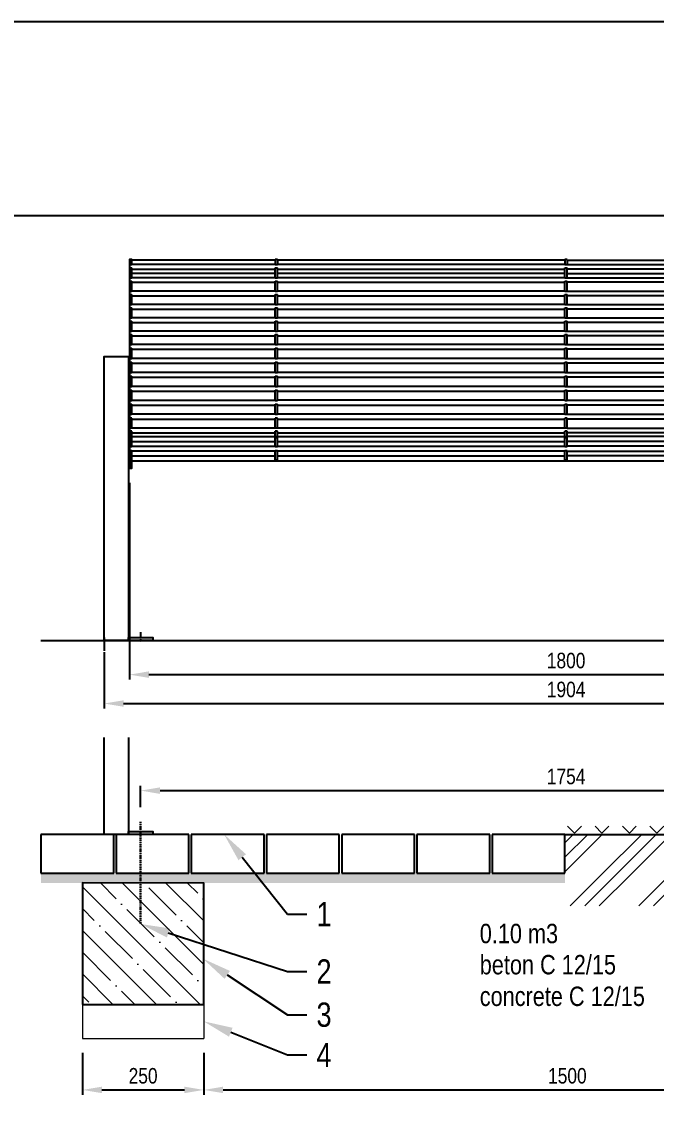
# Model space of a CAD drawing. Header units: millimetres. Extents: x 11004 to 16944, y 3085 to 7285.
# Drawn here: x 12436 to 13743, y 5032 to 7285 of the extents above; entities that cross this region are included whole.
import ezdxf
from ezdxf import colors
from ezdxf.entities.mleader import LeaderData, LeaderLine
from ezdxf.math import Vec2, Vec3

# ---------------------------------------------------------------- set-up
doc = ezdxf.new("R2010")
doc.units = ezdxf.units.MM
doc.header["$LTSCALE"] = 0.3
doc.linetypes.add('DashDot', pattern=[15, 9, -3, 0, -3])
doc.layers.add('Nekreslit', color=6, linetype='Continuous', plot=False)
doc.layers.add('SRAFY', color=251, linetype='Continuous', lineweight=13)
doc.styles.add('SEACAD_Arial', font='arial.ttf', dxfattribs={"width": 0.8})
doc.dimstyles.new('ISO-25', dxfattribs={"dimtxt": 1.6, "dimasz": 2, "dimexe": 0.5, "dimexo": 1.5, "dimtad": 1, "dimdec": 0, "dimtxsty": 'SEACAD_Arial', "dimcen": 2, "dimadec": 0, "dimazin": 0, "dimtfac": 1, "dimtdec": 0, "dimtmove": 0, "dimatfit": 3, "dimfxl": 1, "dimarcsym": 0})

# ---------------------------------------------------------------- blocks, each defined once
blk = doc.blocks.new('*D136')
at = {"color": 0, "lineweight": -2, "transparency": 16777216}
for p, q in [((12680.9, 5666.5), (12680.9, 5710.7)), ((14434.9, 5666.5), (14434.9, 5710.7)), ((12720.9, 5700.7), (14394.9, 5700.7))]:
    blk.add_line(p, q, dxfattribs=at)
at = {"color": 0, "transparency": 16777216}
for points in [[(12720.9, 5707.4), (12720.9, 5694), (12680.9, 5700.7)], [(14394.9, 5707.4), (14394.9, 5694), (14434.9, 5700.7)]]:
    blk.add_solid(points, dxfattribs=at)
at = {"layer": 'Defpoints', "color": 0, "transparency": 16777216}
for p in [(14434.9, 5700.7), (12680.9, 5636.5), (14434.9, 5636.5)]:
    blk.add_point(p, dxfattribs=at)
at = {"color": 0, "transparency": 16777216, "insert": (13557.9, 5729.6), "char_height": 32, "attachment_point": 5, "style": 'SEACAD_Arial'}
blk.add_mtext('1754', dxfattribs=at)
blk = doc.blocks.new('*D140')
at = {"color": 0, "lineweight": -2, "transparency": 16777216}
for p, q in [((12561, 5160.1), (12561, 5073.8)), ((12811, 5160.1), (12811, 5073.8)), ((12601, 5083.8), (12771, 5083.8))]:
    blk.add_line(p, q, dxfattribs=at)
at = {"color": 0, "transparency": 16777216}
for points in [[(12601, 5090.5), (12601, 5077.1), (12561, 5083.8)], [(12771, 5090.5), (12771, 5077.1), (12811, 5083.8)]]:
    blk.add_solid(points, dxfattribs=at)
at = {"layer": 'Defpoints', "color": 0, "transparency": 16777216}
for p in [(12561, 5190.1), (12811, 5190.1), (12811, 5083.8)]:
    blk.add_point(p, dxfattribs=at)
at = {"color": 0, "transparency": 16777216, "insert": (12686, 5112.7), "char_height": 32, "attachment_point": 5, "style": 'SEACAD_Arial'}
blk.add_mtext('250', dxfattribs=at)
blk = doc.blocks.new('*D142')
at = {"color": 0, "lineweight": -2, "transparency": 16777216}
for p, q in [((12811, 5160.1), (12811, 5073.8)), ((14310, 5160.1), (14310, 5073.8)), ((12851, 5083.8), (14270, 5083.8))]:
    blk.add_line(p, q, dxfattribs=at)
at = {"color": 0, "transparency": 16777216}
for points in [[(12851, 5090.5), (12851, 5077.1), (12811, 5083.8)], [(14270, 5090.5), (14270, 5077.1), (14310, 5083.8)]]:
    blk.add_solid(points, dxfattribs=at)
at = {"layer": 'Defpoints', "color": 0, "transparency": 16777216}
for p in [(12811, 5190.1), (14310, 5190.1), (14310, 5083.8)]:
    blk.add_point(p, dxfattribs=at)
at = {"color": 0, "transparency": 16777216, "insert": (13560.5, 5112.7), "char_height": 32, "attachment_point": 5, "style": 'SEACAD_Arial'}
blk.add_mtext('1500', dxfattribs=at)
blk = doc.blocks.new('*D144')
at = {"color": 0, "lineweight": -2, "transparency": 16777216}
for p, q in [((12605.9, 5986.4), (12605.9, 5870.2)), ((14509.9, 5980.4), (14509.9, 5870.2)), ((12645.9, 5880.2), (14469.9, 5880.2))]:
    blk.add_line(p, q, dxfattribs=at)
at = {"color": 0, "transparency": 16777216}
for points in [[(12645.9, 5886.9), (12645.9, 5873.5), (12605.9, 5880.2)], [(14469.9, 5886.9), (14469.9, 5873.5), (14509.9, 5880.2)]]:
    blk.add_solid(points, dxfattribs=at)
at = {"layer": 'Defpoints', "color": 0, "transparency": 16777216}
for p in [(12605.9, 6016.4), (14509.9, 6010.4), (14509.9, 5880.2)]:
    blk.add_point(p, dxfattribs=at)
at = {"color": 0, "transparency": 16777216, "insert": (13557.9, 5909), "char_height": 32, "attachment_point": 5, "style": 'SEACAD_Arial'}
blk.add_mtext('1904', dxfattribs=at)
blk = doc.blocks.new('*D148')
at = {"color": 0, "lineweight": -2, "transparency": 16777216}
for p, q in [((12657.9, 6335.2), (12657.9, 5929.8)), ((14457.9, 6335.2), (14457.9, 5929.8)), ((12697.9, 5939.8), (14417.9, 5939.8))]:
    blk.add_line(p, q, dxfattribs=at)
at = {"color": 0, "transparency": 16777216}
for points in [[(12697.9, 5946.5), (12697.9, 5933.1), (12657.9, 5939.8)], [(14417.9, 5946.5), (14417.9, 5933.1), (14457.9, 5939.8)]]:
    blk.add_solid(points, dxfattribs=at)
at = {"layer": 'Defpoints', "color": 0, "transparency": 16777216}
for p in [(12657.9, 6365.2), (14457.9, 6365.2), (14457.9, 5939.8)]:
    blk.add_point(p, dxfattribs=at)
at = {"color": 0, "transparency": 16777216, "insert": (13557.9, 5968.6), "char_height": 32, "attachment_point": 5, "style": 'SEACAD_Arial'}
blk.add_mtext('1800', dxfattribs=at)

msp = doc.modelspace()

# ---------------------------------------------------------------- hatches: boundary and pattern name
at = {"layer": 'SRAFY'}
h = msp.add_hatch(dxfattribs=at)
h.set_pattern_fill('TERACO', color=256, scale=20)
h.set_pattern_definition([(45, (5995, 295.79), (-28.28427, 28.28427), [20, -20]), (135, (6051.57, 295.79), (-28.28427, -28.28427), [20, -20])])
h.paths.add_polyline_path([(13555.4, 5610.4), (13555.4, 5633.5), (14616.3, 5633.5), (14616.3, 5610.5)])
h = msp.add_hatch(dxfattribs=at)
h.set_pattern_fill('GOST_GROUND', color=256, scale=10)
h.set_pattern_definition([(45, (5995, 295.79), (141.4214, -9e-15), [200]), (45, (6025, 295.79), (141.4214, -9e-15), [200]), (45, (6055, 295.79), (141.4214, -9e-15), [200])])
h.paths.add_polyline_path([(14309.9, 5462.8), (13555, 5463), (13555.4, 5610.4), (14616.5, 5610.4), (14616.5, 5463), (14560, 5463), (14560, 5510.1), (14309.9, 5510.1)])
h = msp.add_hatch(dxfattribs=at)
h.set_pattern_fill('AR-SAND', color=256, scale=0.5)
h.set_pattern_definition([(37.5, (5940, 295.79), (-0.800016, 24.47066), [0, -19.304, 0, -21.59, 0, -20.6375]), (7.5, (5940, 295.79), (22.47616, 35.84126), [0, -10.414, 0, -17.399, 0, -6.6675]), (327.5, (5924.38, 295.79), (39.54962, 0.07186), [0, -6.35, 0, -22.86, 0, -29.845]), (317.5, (5924.38, 295.79), (38.17782, 11.14647), [0, -3.175, 0, -14.986, 0, -17.145])])
h.paths.add_polyline_path([(12475.4, 5530.4), (12475.4, 5510.5), (12506, 5510.4), (12626, 5510.3), (12626, 5530.4)])
h.paths.add_polyline_path([(13555.4, 5510.1), (13555.4, 5530.4), (12626, 5530.4), (12626, 5510.3), (12756, 5510.1)])
h = msp.add_hatch(dxfattribs=at)
h.set_pattern_fill('ANSI35', color=256, scale=10, angle=90)
h.set_pattern_definition([(135, (5940, 0), (-44.9013, -44.9013), []), (135, (5940, 44.9), (-44.9013, -44.9013), [79.375, -15.875, 0, -15.875])])
h.paths.add_polyline_path([(12810.9, 5510.1), (12561, 5510.4), (12561, 5260.1), (12811, 5260.1)])

# ---------------------------------------------------------------- linework, layer by layer
for p, q in [((12662.9, 6795.4), (12657.9, 6795.4)), ((12657.9, 6785.2), (12662.9, 6785.2)), ((12962.9, 6795.4), (12957.9, 6795.4)), ((12957.9, 6795.4), (12957.9, 6785.2)), ((12957.9, 6785.2), (12962.9, 6785.2)), ((12962.9, 6795.4), (12962.9, 6785.2)), ((13560.4, 6795.4), (13555.4, 6795.4)), ((13555.4, 6795.4), (13555.4, 6785.2)), ((13555.4, 6785.2), (13560.4, 6785.2)), ((13560.4, 6795.4), (13560.4, 6785.2)), ((12657.9, 6778.2), (12662.9, 6778.2)), ((12957.9, 6778.2), (12962.9, 6778.2)), ((13555.4, 6778.2), (13560.4, 6778.2)), ((12657.9, 6757.8), (12662.9, 6757.8)), ((12657.9, 6750.7), (12662.9, 6750.7)), ((12957.9, 6757.8), (12962.9, 6757.8)), ((12957.9, 6750.7), (12962.9, 6750.7)), ((13555.4, 6757.8), (13560.4, 6757.8)), ((13555.4, 6750.7), (13560.4, 6750.7)), ((12657.9, 6730.3), (12662.9, 6730.3)), ((12657.9, 6723.2), (12662.9, 6723.2)), ((12957.9, 6730.3), (12962.9, 6730.3)), ((12957.9, 6723.2), (12962.9, 6723.2)), ((13555.4, 6730.3), (13560.4, 6730.3)), ((13555.4, 6723.2), (13560.4, 6723.2)), ((12657.9, 6702.8), (12662.9, 6702.8)), ((12657.9, 6695.7), (12662.9, 6695.7)), ((12957.9, 6702.8), (12962.9, 6702.8)), ((12957.9, 6695.7), (12962.9, 6695.7)), ((13555.4, 6702.8), (13560.4, 6702.8)), ((13555.4, 6695.7), (13560.4, 6695.7)), ((12657.9, 6675.4), (12662.9, 6675.4)), ((12957.9, 6675.4), (12962.9, 6675.4)), ((13555.4, 6675.4), (13560.4, 6675.4)), ((12657.9, 6668.3), (12662.9, 6668.3)), ((12657.9, 6647.9), (12662.9, 6647.9)), ((12957.9, 6668.3), (12962.9, 6668.3)), ((12957.9, 6647.9), (12962.9, 6647.9)), ((13555.4, 6668.3), (13560.4, 6668.3)), ((13555.4, 6647.9), (13560.4, 6647.9)), ((12657.9, 6640.8), (12662.9, 6640.8)), ((12957.9, 6640.8), (12962.9, 6640.8)), ((13555.4, 6640.8), (13560.4, 6640.8)), ((12657.9, 6620.3), (12662.9, 6620.3)), ((12657.9, 6612.8), (12662.9, 6612.8)), ((12957.9, 6620.3), (12962.9, 6620.3)), ((12957.9, 6612.8), (12962.9, 6612.8)), ((13555.4, 6620.3), (13560.4, 6620.3)), ((13555.4, 6612.8), (13560.4, 6612.8)), ((12657.9, 6591.5), (12662.9, 6591.5)), ((12657.9, 6584), (12662.9, 6584)), ((12957.9, 6591.5), (12962.9, 6591.5)), ((12957.9, 6584), (12962.9, 6584)), ((13555.4, 6591.5), (13560.4, 6591.5)), ((13555.4, 6584), (13560.4, 6584)), ((12657.9, 6562.7), (12662.9, 6562.7)), ((12957.9, 6562.7), (12962.9, 6562.7)), ((13555.4, 6562.7), (13560.4, 6562.7)), ((12657.9, 6555.2), (12662.9, 6555.2)), ((12957.9, 6555.2), (12962.9, 6555.2)), ((13555.4, 6555.2), (13560.4, 6555.2)), ((12657.9, 6533.8), (12662.9, 6533.8)), ((12657.9, 6526.4), (12662.9, 6526.4)), ((12957.9, 6533.8), (12962.9, 6533.8)), ((12957.9, 6526.4), (12962.9, 6526.4)), ((13555.4, 6533.8), (13560.4, 6533.8)), ((13555.4, 6526.4), (13560.4, 6526.4)), ((12657.9, 6505), (12662.9, 6505)), ((12657.9, 6497.5), (12662.9, 6497.5)), ((12957.9, 6505), (12962.9, 6505)), ((12957.9, 6497.5), (12962.9, 6497.5)), ((13555.4, 6505), (13560.4, 6505)), ((13555.4, 6497.5), (13560.4, 6497.5)), ((12662.9, 6476.2), (12657.9, 6476.2)), ((12662.9, 6468.7), (12657.9, 6468.7)), ((12962.9, 6476.2), (12957.9, 6476.2)), ((12962.9, 6468.7), (12957.9, 6468.7)), ((13560.4, 6476.2), (13555.4, 6476.2)), ((13560.4, 6468.7), (13555.4, 6468.7)), ((12662.9, 6448), (12657.9, 6448)), ((12962.9, 6448), (12957.9, 6448)), ((13560.4, 6448), (13555.4, 6448)), ((12662.9, 6441.8), (12657.9, 6441.8)), ((12657.9, 6428.5), (12662.9, 6428.5)), ((12962.9, 6441.8), (12957.9, 6441.8)), ((12957.9, 6428.5), (12962.9, 6428.5)), ((13560.4, 6441.8), (13555.4, 6441.8)), ((13555.4, 6430.5), (13560.4, 6430.5)), ((13555.4, 6428.5), (13560.4, 6428.5)), ((12662.9, 6409.5), (12657.9, 6409.5)), ((12657.9, 6401.5), (12662.9, 6401.5)), ((12962.9, 6409.5), (12957.9, 6409.5)), ((12957.9, 6401.5), (12962.9, 6401.5)), ((13560.4, 6409.5), (13555.4, 6409.5)), ((13555.4, 6401.5), (13560.4, 6401.5)), ((12657.9, 6382.5), (12662.9, 6382.5)), ((12657.9, 6380.5), (14457.9, 6380.5)), ((12957.9, 6382.5), (12962.9, 6382.5)), ((13555.4, 6382.5), (13560.4, 6382.5)), ((12605.9, 6016.4), (12605.9, 5989)), ((13555.4, 5610.4), (14614.7, 5610.4))]:
    msp.add_line(p, q)
at = {"linetype": 'DashDot', "ltscale": 0.1}
msp.add_line((12680.9, 6027.4), (12680.9, 6007.4), dxfattribs=at)
at = {"linetype": 'Continuous'}
for p, q in [((12475.4, 6010.4), (14530.4, 6010.4)), ((12625.4, 5610.4), (12475.4, 5610.4)), ((12475.4, 5610.4), (12475.4, 5530.4)), ((12625.4, 5530.4), (12625.4, 5610.4)), ((12780.4, 5610.4), (12630.4, 5610.4)), ((12630.4, 5610.4), (12630.4, 5530.4)), ((12780.4, 5530.4), (12780.4, 5610.4)), ((12935.4, 5610.4), (12785.4, 5610.4)), ((12785.4, 5610.4), (12785.4, 5530.4)), ((12935.4, 5530.4), (12935.4, 5610.4)), ((13090.4, 5610.4), (12940.4, 5610.4)), ((12940.4, 5610.4), (12940.4, 5530.4)), ((13090.4, 5530.4), (13090.4, 5610.4)), ((13245.4, 5610.4), (13095.4, 5610.4)), ((13095.4, 5610.4), (13095.4, 5530.4)), ((13245.4, 5530.4), (13245.4, 5610.4)), ((13400.4, 5610.4), (13250.4, 5610.4)), ((13250.4, 5610.4), (13250.4, 5530.4)), ((13400.4, 5530.4), (13400.4, 5610.4)), ((13555.4, 5610.4), (13405.4, 5610.4)), ((13405.4, 5610.4), (13405.4, 5530.4)), ((13555.4, 5530.4), (13555.4, 5610.4)), ((12475.4, 5530.4), (12625.4, 5530.4)), ((12630.4, 5530.4), (12780.4, 5530.4)), ((12785.4, 5530.4), (12935.4, 5530.4)), ((12940.4, 5530.4), (13090.4, 5530.4)), ((13095.4, 5530.4), (13245.4, 5530.4)), ((13250.4, 5530.4), (13400.4, 5530.4)), ((13405.4, 5530.4), (13555.4, 5530.4))]:
    msp.add_line(p, q, dxfattribs=at)
at = {"lineweight": 15}
msp.add_line((12605.9, 6010.4), (12655.9, 6010.4), dxfattribs=at)
at = {"linetype": 'DashDot', "lineweight": 30}
msp.add_line((12680.9, 5636.5), (12680.9, 5425.8), dxfattribs=at)
for points in [[(12662.9, 6785.2), (12662.9, 6795.4), (12657.9, 6795.4), (12657.9, 6365.2), (12662.9, 6365.2), (12662.9, 6380.5)], [(12657.9, 6794.8), (12657.9, 6786.3)], [(12657.9, 6786.3), (12657.9, 6774.3)], [(12957.9, 6793.8), (12662.9, 6793.8)], [(12957.9, 6785.3), (12662.9, 6785.3)], [(13555.4, 6793.8), (12962.9, 6793.8)], [(13555.4, 6785.3), (12962.9, 6785.3)], [(13560.4, 6793.8), (14152.9, 6793.8)], [(13560.4, 6785.3), (14152.9, 6785.3)], [(12662.9, 6757.8), (12662.9, 6778.2)], [(12662.9, 6775.3), (12957.9, 6775.3)], [(12957.9, 6766.8), (12662.9, 6766.8)], [(12957.9, 6757.8), (12957.9, 6778.2)], [(12962.9, 6757.8), (12962.9, 6778.2)], [(12962.9, 6775.3), (13555.4, 6775.3)], [(13555.4, 6766.8), (12962.9, 6766.8)], [(13555.4, 6757.8), (13555.4, 6778.2)], [(13560.4, 6757.8), (13560.4, 6778.2)], [(14152.9, 6775.3), (13560.4, 6775.3)], [(13560.4, 6766.8), (14152.9, 6766.8)], [(12957.9, 6757.8), (12662.9, 6757.8)], [(12662.9, 6730.3), (12662.9, 6750.7)], [(12662.9, 6748.8), (12957.9, 6748.8)], [(12957.9, 6730.3), (12957.9, 6750.7)], [(13555.4, 6757.8), (12962.9, 6757.8)], [(12962.9, 6730.3), (12962.9, 6750.7)], [(12962.9, 6748.8), (13555.4, 6748.8)], [(13555.4, 6730.3), (13555.4, 6750.7)], [(13560.4, 6757.8), (14152.9, 6757.8)], [(13560.4, 6730.3), (13560.4, 6750.7)], [(14152.9, 6748.8), (13560.4, 6748.8)], [(12657.9, 6731.4), (12657.9, 6719.4)], [(12957.9, 6730.4), (12662.9, 6730.4)], [(12662.9, 6702.8), (12662.9, 6723.2)], [(12662.9, 6720.4), (12957.9, 6720.4)], [(12957.9, 6702.8), (12957.9, 6723.2)], [(13555.4, 6730.4), (12962.9, 6730.4)], [(12962.9, 6702.8), (12962.9, 6723.2)], [(12962.9, 6720.4), (13555.4, 6720.4)], [(13555.4, 6702.8), (13555.4, 6723.2)], [(13560.4, 6730.4), (14152.9, 6730.4)], [(13560.4, 6702.8), (13560.4, 6723.2)], [(14152.9, 6720.4), (13560.4, 6720.4)], [(12657.9, 6703.9), (12657.9, 6691.9)], [(12957.9, 6702.9), (12662.9, 6702.9)], [(12662.9, 6675.4), (12662.9, 6695.7)], [(12662.9, 6692.9), (12957.9, 6692.9)], [(12957.9, 6675.4), (12957.9, 6695.7)], [(13555.4, 6702.9), (12962.9, 6702.9)], [(12962.9, 6675.4), (12962.9, 6695.7)], [(12962.9, 6692.9), (13555.4, 6692.9)], [(13555.4, 6675.4), (13555.4, 6695.7)], [(13560.4, 6702.9), (14152.9, 6702.9)], [(13560.4, 6675.4), (13560.4, 6695.7)], [(14152.9, 6692.9), (13560.4, 6692.9)], [(12657.9, 6676.4), (12657.9, 6664.4)], [(12957.9, 6675.4), (12662.9, 6675.4)], [(13555.4, 6675.4), (12962.9, 6675.4)], [(13560.4, 6675.4), (14152.9, 6675.4)], [(12662.9, 6647.9), (12662.9, 6668.3)], [(12662.9, 6665.4), (12957.9, 6665.4)], [(12957.9, 6647.9), (12662.9, 6647.9)], [(12957.9, 6647.9), (12957.9, 6668.3)], [(12962.9, 6647.9), (12962.9, 6668.3)], [(12962.9, 6665.4), (13555.4, 6665.4)], [(13555.4, 6647.9), (12962.9, 6647.9)], [(13555.4, 6647.9), (13555.4, 6668.3)], [(13560.4, 6647.9), (13560.4, 6668.3)], [(14152.9, 6665.4), (13560.4, 6665.4)], [(13560.4, 6647.9), (14152.9, 6647.9)], [(12662.9, 6620.3), (12662.9, 6640.8)], [(12662.9, 6637.9), (12957.9, 6637.9)], [(12957.9, 6620.3), (12957.9, 6640.8)], [(12962.9, 6620.3), (12962.9, 6640.8)], [(12962.9, 6637.9), (13555.4, 6637.9)], [(13555.4, 6620.3), (13555.4, 6640.8)], [(13560.4, 6620.3), (13560.4, 6640.8)], [(14152.9, 6637.9), (13560.4, 6637.9)], [(12657.9, 6621.5), (12657.9, 6609.5)], [(12957.9, 6620.5), (12662.9, 6620.5)], [(12662.9, 6591.5), (12662.9, 6612.8)], [(12662.9, 6610.5), (12957.9, 6610.5)], [(12957.9, 6591.5), (12957.9, 6612.8)], [(13555.4, 6620.5), (12962.9, 6620.5)], [(12962.9, 6591.5), (12962.9, 6612.8)], [(12962.9, 6610.5), (13555.4, 6610.5)], [(13555.4, 6591.5), (13555.4, 6612.8)], [(13560.4, 6620.5), (14152.9, 6620.5)], [(13560.4, 6591.5), (13560.4, 6612.8)], [(14152.9, 6610.5), (13560.4, 6610.5)], [(12657.9, 6592.7), (12657.9, 6580.7)], [(12957.9, 6591.7), (12662.9, 6591.7)], [(12662.9, 6562.7), (12662.9, 6584)], [(12662.9, 6581.7), (12957.9, 6581.7)], [(12957.9, 6562.7), (12957.9, 6584)], [(13555.4, 6591.7), (12962.9, 6591.7)], [(12962.9, 6562.7), (12962.9, 6584)], [(12962.9, 6581.7), (13555.4, 6581.7)], [(13555.4, 6562.7), (13555.4, 6584)], [(13560.4, 6591.7), (14152.9, 6591.7)], [(13560.4, 6562.7), (13560.4, 6584)], [(14152.9, 6581.7), (13560.4, 6581.7)], [(12657.9, 6563.8), (12657.9, 6551.8)], [(12957.9, 6562.8), (12662.9, 6562.8)], [(13555.4, 6562.8), (12962.9, 6562.8)], [(13560.4, 6562.8), (14152.9, 6562.8)], [(12662.9, 6533.8), (12662.9, 6555.2)], [(12662.9, 6552.8), (12957.9, 6552.8)], [(12957.9, 6533.8), (12957.9, 6555.2)], [(12962.9, 6533.8), (12962.9, 6555.2)], [(12962.9, 6552.8), (13555.4, 6552.8)], [(13555.4, 6533.8), (13555.4, 6555.2)], [(13560.4, 6533.8), (13560.4, 6555.2)], [(14152.9, 6552.8), (13560.4, 6552.8)], [(12657.9, 6535), (12657.9, 6523)], [(12957.9, 6534), (12662.9, 6534)], [(12662.9, 6505), (12662.9, 6526.4)], [(12662.9, 6524), (12957.9, 6524)], [(12957.9, 6505), (12957.9, 6526.4)], [(13555.4, 6534), (12962.9, 6534)], [(12962.9, 6505), (12962.9, 6526.4)], [(12962.9, 6524), (13555.4, 6524)], [(13555.4, 6505), (13555.4, 6526.4)], [(13560.4, 6534), (14152.9, 6534)], [(13560.4, 6505), (13560.4, 6526.4)], [(14152.9, 6524), (13560.4, 6524)], [(12657.9, 6506.2), (12657.9, 6494.2)], [(12657.9, 6503.2), (12657.9, 6506.2)], [(12662.9, 6505.2), (12957.9, 6505.2)], [(12662.9, 6476.2), (12662.9, 6497.5)], [(12662.9, 6495.2), (12957.9, 6495.2)], [(12957.9, 6476.2), (12957.9, 6497.5)], [(13555.4, 6505.2), (12962.9, 6505.2)], [(12962.9, 6476.2), (12962.9, 6497.5)], [(12962.9, 6495.2), (13555.4, 6495.2)], [(13555.4, 6476.2), (13555.4, 6497.5)], [(13560.4, 6505.2), (14152.9, 6505.2)], [(13560.4, 6476.2), (13560.4, 6497.5)], [(14152.9, 6495.2), (13560.4, 6495.2)], [(12657.9, 6477.4), (12657.9, 6465.4)], [(12657.9, 6474.4), (12657.9, 6477.4)], [(12957.9, 6476.4), (12662.9, 6476.4)], [(12662.9, 6448), (12662.9, 6468.7)], [(12957.9, 6448), (12957.9, 6468.7)], [(13555.4, 6476.4), (12962.9, 6476.4)], [(12962.9, 6448), (12962.9, 6468.7)], [(13555.4, 6448), (13555.4, 6468.7)], [(13560.4, 6476.4), (14152.9, 6476.4)], [(13560.4, 6448), (13560.4, 6468.7)], [(12662.9, 6466.4), (12957.9, 6466.4)], [(13555.4, 6448), (12662.9, 6448)], [(12962.9, 6466.4), (13555.4, 6466.4)], [(14152.9, 6466.4), (13560.4, 6466.4)], [(13560.4, 6448), (14452.9, 6448)], [(12662.9, 6430.5), (12662.9, 6441.8)], [(12662.9, 6438), (12957.9, 6438)], [(12662.9, 6430.5), (13555.4, 6430.5)], [(12662.9, 6409.5), (12662.9, 6428.5)], [(12957.9, 6430.5), (12957.9, 6441.8)], [(12957.9, 6409.5), (12957.9, 6428.5)], [(12962.9, 6430.5), (12962.9, 6441.8)], [(12962.9, 6438), (13555.4, 6438)], [(12962.9, 6409.5), (12962.9, 6428.5)], [(13555.4, 6430.5), (13555.4, 6441.8)], [(13555.4, 6409.5), (13555.4, 6428.5)], [(13560.4, 6430.5), (13560.4, 6441.8)], [(14152.9, 6438), (13560.4, 6438)], [(14452.9, 6430.5), (13560.4, 6430.5)], [(13560.4, 6409.5), (13560.4, 6428.5)], [(12662.9, 6420.5), (12957.9, 6420.5)], [(12662.9, 6410.5), (12957.9, 6410.5)], [(12662.9, 6382.5), (12662.9, 6401.5)], [(12957.9, 6400.5), (12662.9, 6400.5)], [(12957.9, 6382.5), (12957.9, 6401.5)], [(12962.9, 6420.5), (13555.4, 6420.5)], [(12962.9, 6410.5), (13555.4, 6410.5)], [(12962.9, 6382.5), (12962.9, 6401.5)], [(13555.4, 6400.5), (12962.9, 6400.5)], [(13555.4, 6382.5), (13555.4, 6401.5)], [(14152.9, 6420.5), (13560.4, 6420.5)], [(14152.9, 6410.5), (13560.4, 6410.5)], [(13560.4, 6382.5), (13560.4, 6401.5)], [(13560.4, 6400.5), (14152.9, 6400.5)], [(12662.9, 6390.5), (12957.9, 6390.5)], [(12962.9, 6390.5), (13555.4, 6390.5)], [(14152.9, 6390.5), (13560.4, 6390.5)], [(12655.9, 5810.4), (12655.9, 5610.4), (12605.9, 5610.4), (12605.9, 5810.4)]]:
    msp.add_lwpolyline(points)
for points in [[(12655.9, 6010.4), (12605.9, 6010.4), (12605.9, 6595.5), (12655.9, 6595.5)], [(12705.9, 6010.4), (12655.9, 6010.4), (12655.9, 6016.5), (12705.9, 6016.5)], [(12705.9, 5610.4), (12655.9, 5610.4), (12655.9, 5616.5), (12705.9, 5616.5)], [(12561, 5260.1), (12811, 5260.1), (12810.9, 5510.1), (12561, 5510.4)]]:
    msp.add_lwpolyline(points, close=True)
at = {"linetype": 'Continuous'}
msp.add_circle((12756, 5260.1), 0.01, dxfattribs=at)
at = {"layer": 'Nekreslit'}
for points in [[(11004.4, 3085.3), (16944.4, 3085.3), (16944.4, 7285.3), (11004.4, 7285.3)], [(11404.4, 3285.3), (15444.4, 3285.3), (15444.4, 6885.3), (11404.4, 6885.3)]]:
    msp.add_lwpolyline(points, close=True, dxfattribs=at)
at = {"layer": 'SRAFY'}
for p, q in [((12561, 5260.1), (12561, 5190.1)), ((12811, 5260.1), (12811, 5190.1)), ((12561, 5190.1), (12811, 5190.1))]:
    msp.add_line(p, q, dxfattribs=at)

# ---------------------------------------------------------------- texts
at = {"style": 'SEACAD_Arial', "width": 0.8}
for s, p in [('0.10 m3', (13379.9, 5386.2)), ('beton C 12/15', (13379.9, 5322)), ('concrete C 12/15', (13379.9, 5256.8))]:
    msp.add_text(s, height=40, dxfattribs=at).set_placement(p)

# ---------------------------------------------------------------- dimensions: what is measured, and where the dimension line sits
dim = msp.add_linear_dim(base=(14457.9, 5939.8), p1=(12657.9, 6365.2), p2=(14457.9, 6365.2), dimstyle='ISO-25')
dim.commit()
dim.dimension.update_dxf_attribs({"geometry": '*D148', "text_midpoint": (13557.9, 5968.6)})
for base, p1, p2, override, picture, middle in [((14509.9, 5880.2), (12605.9, 6016.4), (14509.9, 6010.4), {"dimrnd": 1}, '*D144', (13557.9, 5909)), ((14434.9, 5700.7), (12680.9, 5636.5), (14434.9, 5636.5), {"dimscale": 0, "dimrnd": 1}, '*D136', (13557.9, 5729.6)), ((12811, 5083.8), (12561, 5190.1), (12811, 5190.1), {"dimscale": 0, "dimtix": 0, "dimtofl": 1, "dimtmove": 0, "dimatfit": 3}, '*D140', (12686, 5112.7)), ((14310, 5083.8), (12811, 5190.1), (14310, 5190.1), {"dimscale": 0, "dimrnd": 10, "dimtix": 0, "dimtofl": 1, "dimtmove": 0, "dimatfit": 3}, '*D142', (13560.5, 5112.7))]:
    dim = msp.add_linear_dim(base=base, p1=p1, p2=p2, dimstyle='ISO-25', override=override)
    dim.commit()
    dim.dimension.update_dxf_attribs({"geometry": picture, "text_midpoint": middle})

# ---------------------------------------------------------------- leaders
ml = msp.add_multileader_mtext('Standard')
ml.set_content('1', color=256, style='SEACAD_Arial')
ml.set_leader_properties()
ml.build(insert=Vec2(0, 0))
ml.multileader.update_dxf_attribs({"text_right_attachment_type": 6, "dogleg_length": 2, "arrow_head_size": 60, "scale": 20})
ctx = ml.context
ctx.base_point, ctx.scale, ctx.char_height, ctx.arrow_head_size, ctx.landing_gap_size, ctx.plane_origin = Vec3(13023.4, 5446.3), 20, 50, 60, 20, Vec3(12760.4, 5610.4)
ctx.right_attachment = 6
notes = []
notes.append((ctx, [(0, (1, 1, 0), (12983.4, 5446.3), (1, 0), 40, [(0, [(12853, 5610.4)], 0, [])])]))
ctx.mtext.insert, ctx.mtext.flow_direction = Vec3(13043.4, 5471.3), 5
ml = msp.add_multileader_mtext('Standard')
ml.set_content('2', color=256, style='SEACAD_Arial')
ml.set_leader_properties()
ml.build(insert=Vec2(0, 0))
ml.multileader.update_dxf_attribs({"text_right_attachment_type": 6, "dogleg_length": 2, "arrow_head_size": 60, "scale": 20})
ctx = ml.context
ctx.base_point, ctx.scale, ctx.char_height, ctx.arrow_head_size, ctx.landing_gap_size, ctx.plane_origin = Vec3(13023.4, 5328), 20, 50, 60, 20, Vec3(12680.9, 5425.8)
ctx.right_attachment = 6
notes.append((ctx, [(0, (1, 1, 0), (12983.4, 5328), (1, 0), 40, [(0, [(12680.9, 5425.8)], 0, [])])]))
ctx.mtext.insert, ctx.mtext.flow_direction = Vec3(13043.4, 5353), 5
ml = msp.add_multileader_mtext('Standard')
ml.set_content('3', color=256, style='SEACAD_Arial')
ml.set_leader_properties()
ml.build(insert=Vec2(0, 0))
ml.multileader.update_dxf_attribs({"text_right_attachment_type": 6, "dogleg_length": 2, "arrow_head_size": 60, "scale": 20})
ctx = ml.context
ctx.base_point, ctx.scale, ctx.char_height, ctx.arrow_head_size, ctx.landing_gap_size, ctx.plane_origin = Vec3(13023.4, 5238.4), 20, 50, 60, 20, Vec3(12679.9, 5213)
ctx.right_attachment = 6
notes.append((ctx, [(0, (1, 1, 0), (12983.4, 5238.4), (1, 0), 40, [(0, [(12809.6, 5354.1)], 0, [])])]))
ctx.mtext.insert, ctx.mtext.flow_direction = Vec3(13043.4, 5263.9), 5
ml = msp.add_multileader_mtext('Standard')
ml.set_content('4', color=256, style='SEACAD_Arial')
ml.set_leader_properties()
ml.build(insert=Vec2(0, 0))
ml.multileader.update_dxf_attribs({"text_right_attachment_type": 6, "dogleg_length": 2, "arrow_head_size": 60, "scale": 20})
ctx = ml.context
ctx.base_point, ctx.scale, ctx.char_height, ctx.arrow_head_size, ctx.landing_gap_size, ctx.plane_origin = Vec3(13023.4, 5155.8), 20, 50, 60, 20, Vec3(12600.8, 5266.2)
ctx.right_attachment = 6
notes.append((ctx, [(0, (1, 1, 0), (12983.4, 5155.8), (1, 0), 40, [(0, [(12811, 5225.1)], 0, [])])]))
ctx.mtext.insert, ctx.mtext.flow_direction = Vec3(13043.4, 5180.8), 5
for ctx, leaders in notes:
    for number, flags, end, landing, length, lines in leaders:
        leader = LeaderData()
        leader.index, (leader.has_last_leader_line, leader.has_dogleg_vector, leader.attachment_direction) = number, flags
        leader.last_leader_point, leader.dogleg_vector, leader.dogleg_length = Vec3(end), Vec3(landing), length
        for number, points, colour, breaks in lines:
            line = LeaderLine()
            line.index, line.vertices, line.color, line.breaks = number, Vec3.list(points), colors.encode_raw_color(colour), breaks
            leader.lines.append(line)
        ctx.leaders.append(leader)

doc.saveas('drawing.dxf')
